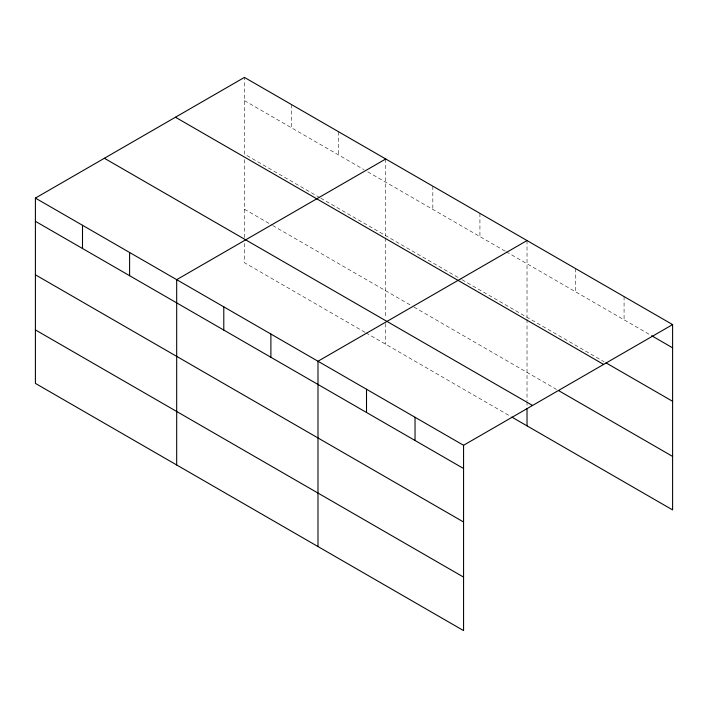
<?xml version="1.0" encoding="UTF-8"?>
<svg xmlns="http://www.w3.org/2000/svg" width="708" height="708" viewBox="0 0 708 708"><rect width="100%" height="100%" fill="white"/><g stroke="black" fill="none" stroke-linecap="round" stroke-linejoin="round"><path stroke-width="0.53" stroke-dasharray="3.54 2.66" d="M244.437 100.624L364.071 169.69M367.833 171.867L505.362 251.269M506.3 251.809L650.714 335.185M319.795 197.621L244.437 154.114L244.437 77.402M320.742 198.16L461.085 279.2M462.032 279.74L604.092 361.761M244.437 209.223L271.757 224.994M272.695 225.533L413.047 306.573M413.994 307.113L556.523 389.4M365.009 332.317L244.437 262.712L244.437 241.968M365.947 332.866L511.017 416.614M624.075 296.59L624.075 319.804M575.551 268.571L575.551 291.793M527.026 240.552L527.026 317.264M527.026 319.467L527.026 400.755M527.026 401.843L527.026 407.304M479.927 213.365L479.927 236.587M432.827 186.169L432.827 209.391M385.736 158.981L385.736 235.693M385.736 237.897L385.736 318.087M385.736 323.547L385.736 344.283M338.636 131.785L338.636 155.008M291.537 104.598L291.537 127.821M244.437 159.627L244.437 237.605"/><path stroke-width="1.06" d="M463.563 522L463.563 445.288L35.4 198.09L35.4 383.4L463.563 630.598L463.563 522L35.4 274.801M35.4 198.09L244.437 77.402L672.6 324.6L672.6 509.91L511.955 417.162M385.736 158.981L176.69 279.669L176.69 464.97M527.026 240.552L317.989 361.239L317.989 546.549M463.563 445.288L672.6 324.6M651.67 335.734L672.6 347.823M605.995 362.859L672.6 401.312M175.46 117.236L603.614 364.425M558.426 390.497L672.6 456.421M104.386 158.265L532.54 405.463M35.4 221.312L463.563 468.51M35.4 329.91L463.563 577.109M527.026 408.392L527.026 425.862M415.038 417.278L415.038 440.491M366.514 389.258L366.514 412.481M270.89 334.052L270.89 357.274M223.79 306.856L223.79 330.078M129.599 252.473L129.599 275.695M82.5 225.286L82.5 248.508"/></g></svg>
